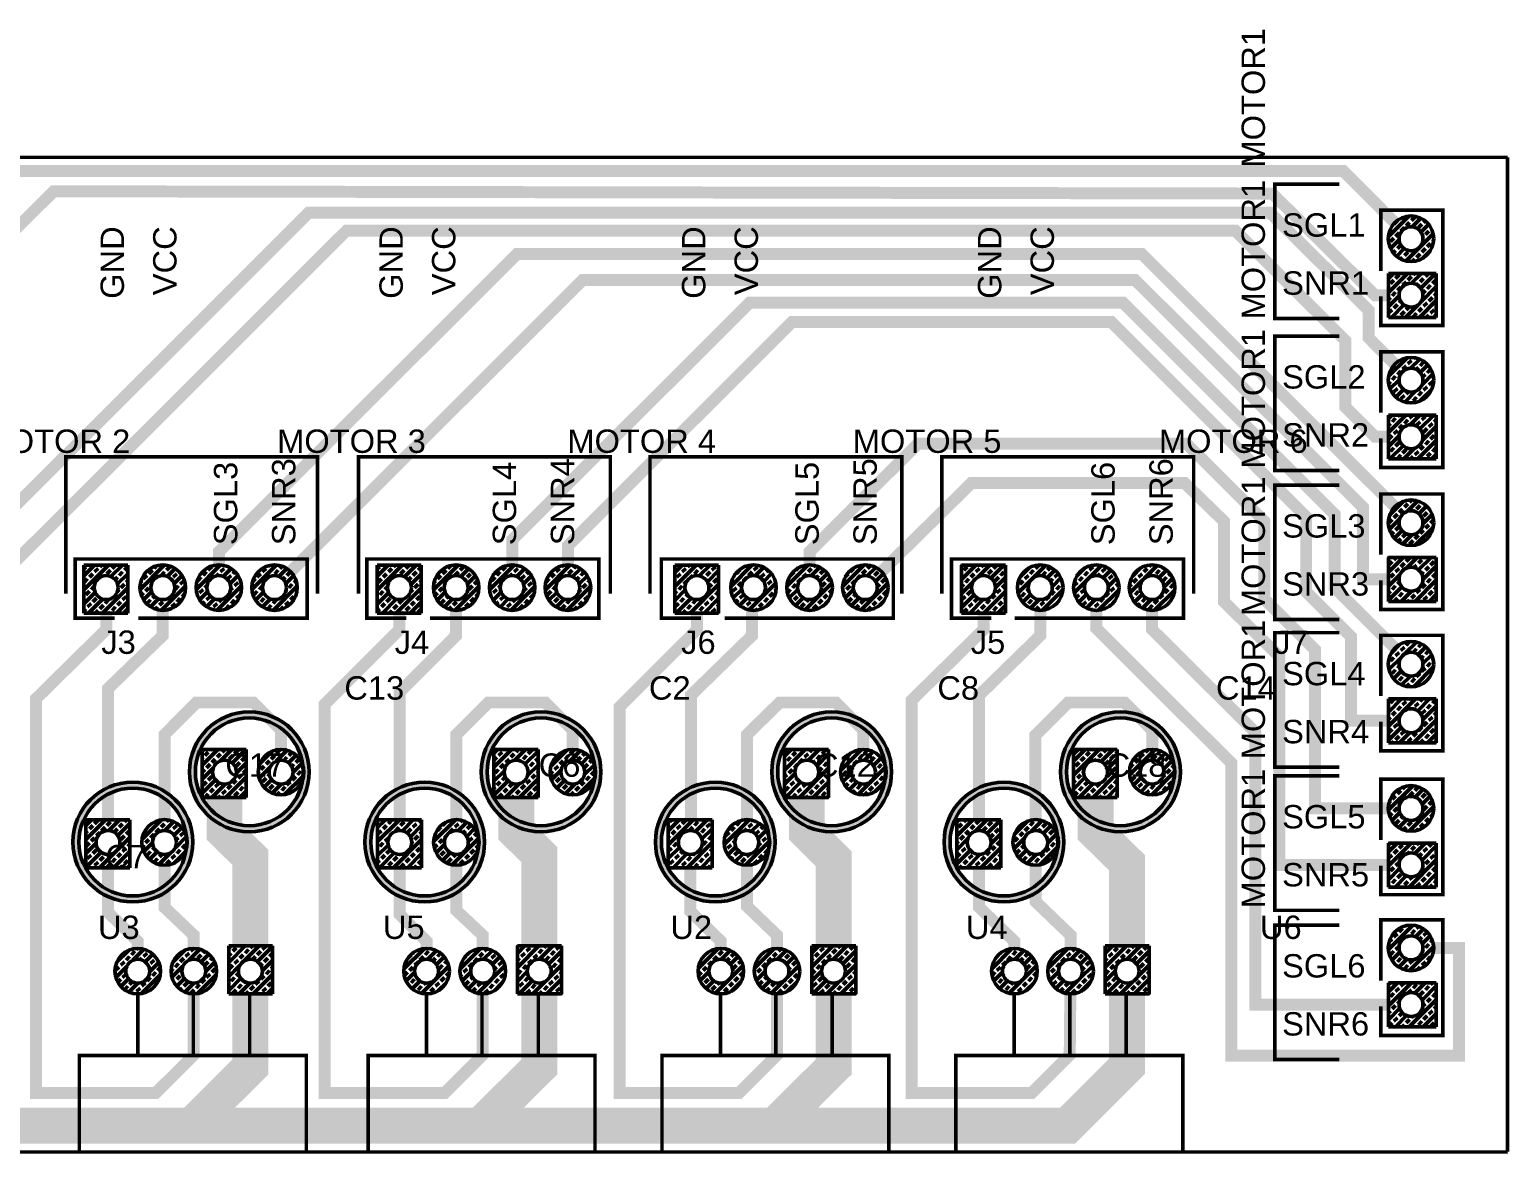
# Model space of a CAD drawing. Header units: millimetres. Extents: x -300 to -110, y 44 to 138.
# Drawn here: x -233.2 to -109.9, y 44.1 to 138 of the extents above; entities that cross this region are included whole.
import ezdxf

# ---------------------------------------------------------------- set-up
doc = ezdxf.new("R2010")
doc.units = ezdxf.units.MM
doc.layers.get('0').update_dxf_attribs({"lineweight": 50})
doc.layers.add('componentes', color=8, linetype='Continuous', lineweight=50)
doc.layers.add('trilha', color=14, linetype='Continuous', lineweight=50)
doc.styles.add('Annotative', font='')
doc.styles.get('Annotative').set_extended_font_data('Arial')

msp = doc.modelspace()

# ---------------------------------------------------------------- hatches: boundary and pattern name
h = msp.add_hatch(color=8)
h.dxf.hatch_style = 1
h.paths.add_polyline_path([(-244.59, 75.98, 0.293853), (-241.67, 71.43), (-241.67, 71.99, -0.279985), (-244.09, 75.98, -0.573322), (-237.39, 79.91), (-238.29, 80.81, 0.493409)])
h.paths.add_polyline_path([(-238.29, 80.81), (-237.39, 79.91, -0.240342), (-235.12, 76.5, -0.072474), (-235.04, 75.96, -0.076675), (-235.13, 75.39, -0.519682), (-241.67, 71.99), (-241.67, 71.43, 0.545771), (-234.59, 75.98, 0.339218)])
h.paths.add_polyline_path([(-226.68, 74.11), (-226.68, 74.67, 0.293853), (-229.61, 70.12, 0.293853), (-226.68, 65.57), (-226.68, 66.12, -0.279985), (-229.11, 70.12, -0.279985)])
h.paths.add_polyline_path([(-221.96, 73.75), (-221.96, 74.36, 0.251589), (-226.68, 74.67), (-226.68, 74.11, -0.284359)])
h.paths.add_polyline_path([(-221.96, 74.36), (-221.96, 73.75, -0.209381), (-220.14, 70.64, -0.072474), (-220.06, 70.09, -0.076675), (-220.15, 69.52, -0.205025), (-221.96, 66.48), (-221.96, 65.88, 0.258664), (-219.61, 70.12, 0.258664)])
h.paths.add_polyline_path([(-226.68, 66.12), (-226.68, 65.57, 0.251589), (-221.96, 65.88), (-221.96, 66.48, -0.284359)])
h.paths.add_polyline_path([(-209.89, 75.98, 0.339218), (-213.59, 80.81), (-212.69, 79.91, -0.240342), (-210.42, 76.5, -0.072474), (-210.34, 75.96, -0.076675), (-210.43, 75.39, -0.519682), (-216.96, 71.99), (-216.96, 71.43, 0.545771)])
h.paths.add_polyline_path([(-219.39, 75.98, -0.573322), (-212.69, 79.91), (-213.59, 80.81, 0.493409), (-219.89, 75.98, 0.293853), (-216.96, 71.43), (-216.96, 71.99, -0.279985)])
h.paths.add_polyline_path([(-237.72, 66.68), (-233.26, 66.68), (-233.26, 71.31), (-237.72, 71.31)], flags=9)
h = msp.add_hatch(color=8)
h.dxf.hatch_style = 1
h.paths.add_polyline_path([(-202.33, 74.11), (-202.33, 74.67, 0.293853), (-205.25, 70.12, 0.293853), (-202.33, 65.57), (-202.33, 66.12, -0.279985), (-204.75, 70.12, -0.279985)])
h.paths.add_polyline_path([(-202.33, 74.67), (-202.33, 74.11, -0.284359), (-197.61, 73.75), (-197.61, 74.36, 0.251589)])
h.paths.add_polyline_path([(-197.61, 65.88), (-197.61, 66.48, -0.284359), (-202.33, 66.12), (-202.33, 65.57, 0.251589)])
h.paths.add_polyline_path([(-195.25, 70.12, 0.258664), (-197.61, 74.36), (-197.61, 73.75, -0.209381), (-195.78, 70.64, -0.072474), (-195.71, 70.09, -0.076675), (-195.79, 69.52, -0.205025), (-197.61, 66.48), (-197.61, 65.88, 0.258664)])
h.paths.add_polyline_path([(-185.54, 75.98, 0.339218), (-189.24, 80.81), (-188.33, 79.91, -0.240342), (-186.07, 76.5, -0.072474), (-185.99, 75.96, -0.076675), (-186.08, 75.39, -0.519682), (-192.61, 71.99), (-192.61, 71.43, 0.545771)])
h.paths.add_polyline_path([(-188.33, 79.91), (-189.24, 80.81, 0.493409), (-195.54, 75.98, 0.293853), (-192.61, 71.43), (-192.61, 71.99, -0.279985), (-195.04, 75.98, -0.573322)])
h.paths.add_polyline_path([(-178.03, 74.13), (-178.03, 74.69, 0.296604), (-181, 70.12, 0.293853), (-178.08, 65.57), (-178.08, 66.12, -0.279985), (-180.5, 70.12, -0.283095)])
h.paths.add_polyline_path([(-178.03, 74.69), (-178.03, 74.13, -0.281247), (-173.36, 73.75), (-173.36, 74.36, 0.2489)])
h.paths.add_polyline_path([(-173.36, 74.36), (-173.36, 73.75, -0.209381), (-171.53, 70.64, -0.072474), (-171.46, 70.09, -0.076675), (-171.54, 69.52, -0.205025), (-173.36, 66.48), (-173.36, 65.88, 0.258664), (-171, 70.12, 0.258664)])
h.paths.add_polyline_path([(-173.36, 65.88), (-173.36, 66.48, -0.284359), (-178.08, 66.12), (-178.08, 65.57, 0.251589)])
h.paths.add_polyline_path([(-170.79, 75.98, -0.573322), (-164.08, 79.91), (-164.99, 80.81, 0.493409), (-171.29, 75.98, 0.293853), (-168.36, 71.43), (-168.36, 71.99, -0.279985)])
h.paths.add_polyline_path([(-161.29, 75.98, 0.339218), (-164.99, 80.81), (-164.08, 79.91, -0.240342), (-161.82, 76.5, -0.072474), (-161.74, 75.96, -0.076675), (-161.83, 75.39, -0.519682), (-168.36, 71.99), (-168.36, 71.43, 0.545771)])
h.paths.add_polyline_path([(-153.98, 74.11), (-153.98, 74.67, 0.293853), (-156.91, 70.12, 0.293853), (-153.98, 65.57), (-153.98, 66.12, -0.279985), (-156.41, 70.12, -0.279985)])
h.paths.add_polyline_path([(-153.98, 74.67), (-153.98, 74.11, -0.283254), (-149.28, 73.77), (-149.28, 74.37, 0.250503)])
h.paths.add_polyline_path([(-149.28, 74.37), (-149.28, 73.77, -0.210449), (-147.44, 70.64, -0.072474), (-147.36, 70.09, -0.076675), (-147.45, 69.52, -0.205025), (-149.26, 66.48), (-149.26, 65.88, 0.258664), (-146.91, 70.12, 0.259755)])
h.paths.add_polyline_path([(-149.26, 65.88), (-149.26, 66.48, -0.284359), (-153.98, 66.12), (-153.98, 65.57, 0.251589)])
h.paths.add_polyline_path([(-139.99, 79.91), (-140.89, 80.81, 0.493409), (-147.19, 75.98, 0.293853), (-144.26, 71.43), (-144.26, 71.99, -0.279985), (-146.69, 75.98, -0.573322)])
h.paths.add_polyline_path([(-140.89, 80.81), (-139.99, 79.91, -0.240342), (-137.72, 76.5, -0.072474), (-137.64, 75.96, -0.076675), (-137.73, 75.39, -0.519682), (-144.26, 71.99), (-144.26, 71.43, 0.545771), (-137.19, 75.98, 0.339218)])
at = {"layer": 'componentes'}
h = msp.add_hatch(dxfattribs=at)
h.set_pattern_fill('ANSI33', color=256, scale=0.13)
h.paths.add_polyline_path([(-116.04, 120.49, 1), (-119.84, 120.49, 1)])
h.paths.add_polyline_path([(-118.94, 120.49, -1), (-116.94, 120.49, -1)], flags=16)
h.paths.add_polyline_path([(-119.83, 113.91), (-115.83, 113.91), (-115.83, 117.58), (-119.83, 117.58)])
h.paths.add_polyline_path([(-116.94, 115.77, -1), (-118.94, 115.77, -1)], flags=16)
h = msp.add_hatch(dxfattribs=at)
h.set_pattern_fill('ANSI33', color=256, scale=0.13)
h.paths.add_polyline_path([(-116.04, 108.68, 1), (-119.84, 108.68, 1)])
h.paths.add_polyline_path([(-118.94, 108.68, -1), (-116.94, 108.68, -1)], flags=16)
h.paths.add_polyline_path([(-119.83, 102.1), (-115.83, 102.1), (-115.83, 105.77), (-119.83, 105.77)])
h.paths.add_polyline_path([(-116.94, 103.96, -1), (-118.94, 103.96, -1)], flags=16)
h = msp.add_hatch(dxfattribs=at)
h.set_pattern_fill('ANSI33', color=256, scale=0.13)
h.paths.add_polyline_path([(-116.04, 96.78, 1), (-119.84, 96.78, 1)])
h.paths.add_polyline_path([(-118.94, 96.78, -1), (-116.94, 96.78, -1)], flags=16)
h.paths.add_polyline_path([(-119.83, 90.2), (-115.83, 90.2), (-115.83, 93.88), (-119.83, 93.88)])
h.paths.add_polyline_path([(-116.94, 92.06, -1), (-118.94, 92.06, -1)], flags=16)
h = msp.add_hatch(dxfattribs=at)
h.set_pattern_fill('ANSI33', color=256, scale=0.13)
h.paths.add_polyline_path([(-225.02, 89.24), (-225.02, 93.24), (-228.69, 93.24), (-228.69, 89.24)])
h.paths.add_polyline_path([(-227.83, 91.36, -1), (-225.83, 91.36, -1)], flags=16)
h.paths.add_polyline_path([(-224.01, 91.36, 1), (-220.21, 91.36, 1)])
h.paths.add_polyline_path([(-223.11, 91.36, -1), (-221.11, 91.36, -1)], flags=16)
h.paths.add_polyline_path([(-219.33, 91.36, 1), (-215.53, 91.36, 1)])
h.paths.add_polyline_path([(-218.43, 91.36, -1), (-216.43, 91.36, -1)], flags=16)
h = msp.add_hatch(dxfattribs=at)
h.set_pattern_fill('ANSI33', color=256, scale=0.13)
h.paths.add_polyline_path([(-210.88, 91.36, 1), (-214.68, 91.36, 1)])
h.paths.add_polyline_path([(-211.78, 91.36, -1), (-213.78, 91.36, -1)], flags=16)
h = msp.add_hatch(dxfattribs=at)
h.set_pattern_fill('ANSI33', color=256, scale=0.13)
h.paths.add_polyline_path([(-200.54, 89.24), (-200.54, 93.24), (-204.21, 93.24), (-204.21, 89.24)])
h.paths.add_polyline_path([(-203.36, 91.36, -1), (-201.36, 91.36, -1)], flags=16)
h.paths.add_polyline_path([(-199.53, 91.36, 1), (-195.73, 91.36, 1)])
h.paths.add_polyline_path([(-198.63, 91.36, -1), (-196.63, 91.36, -1)], flags=16)
h.paths.add_polyline_path([(-194.85, 91.36, 1), (-191.05, 91.36, 1)])
h.paths.add_polyline_path([(-193.95, 91.36, -1), (-191.95, 91.36, -1)], flags=16)
h = msp.add_hatch(dxfattribs=at)
h.set_pattern_fill('ANSI33', color=256, scale=0.13)
h.paths.add_polyline_path([(-186.4, 91.36, 1), (-190.2, 91.36, 1)])
h.paths.add_polyline_path([(-187.3, 91.36, -1), (-189.3, 91.36, -1)], flags=16)
h = msp.add_hatch(dxfattribs=at)
h.set_pattern_fill('ANSI33', color=256, scale=0.13)
h.paths.add_polyline_path([(-175.72, 89.24), (-175.72, 93.24), (-179.39, 93.24), (-179.39, 89.24)])
h.paths.add_polyline_path([(-178.53, 91.36, -1), (-176.53, 91.36, -1)], flags=16)
h.paths.add_polyline_path([(-174.71, 91.36, 1), (-170.91, 91.36, 1)])
h.paths.add_polyline_path([(-173.81, 91.36, -1), (-171.81, 91.36, -1)], flags=16)
h.paths.add_polyline_path([(-170.03, 91.36, 1), (-166.23, 91.36, 1)])
h.paths.add_polyline_path([(-169.13, 91.36, -1), (-167.13, 91.36, -1)], flags=16)
h = msp.add_hatch(dxfattribs=at)
h.set_pattern_fill('ANSI33', color=256, scale=0.13)
h.paths.add_polyline_path([(-161.58, 91.36, 1), (-165.38, 91.36, 1)])
h.paths.add_polyline_path([(-162.48, 91.36, -1), (-164.48, 91.36, -1)], flags=16)
h = msp.add_hatch(dxfattribs=at)
h.set_pattern_fill('ANSI33', color=256, scale=0.13)
h.paths.add_polyline_path([(-151.79, 89.24), (-151.79, 93.24), (-155.46, 93.24), (-155.46, 89.24)])
h.paths.add_polyline_path([(-154.61, 91.36, -1), (-152.61, 91.36, -1)], flags=16)
h.paths.add_polyline_path([(-150.78, 91.36, 1), (-146.98, 91.36, 1)])
h.paths.add_polyline_path([(-149.88, 91.36, -1), (-147.88, 91.36, -1)], flags=16)
h.paths.add_polyline_path([(-146.1, 91.36, 1), (-142.3, 91.36, 1)])
h.paths.add_polyline_path([(-145.2, 91.36, -1), (-143.2, 91.36, -1)], flags=16)
h = msp.add_hatch(dxfattribs=at)
h.set_pattern_fill('ANSI33', color=256, scale=0.13)
h.paths.add_polyline_path([(-137.65, 91.36, 1), (-141.45, 91.36, 1)])
h.paths.add_polyline_path([(-138.55, 91.36, -1), (-140.55, 91.36, -1)], flags=16)
h = msp.add_hatch(dxfattribs=at)
h.set_pattern_fill('ANSI33', color=256, scale=0.13)
h.paths.add_polyline_path([(-116.04, 84.97, 1), (-119.84, 84.97, 1)])
h.paths.add_polyline_path([(-118.94, 84.97, -1), (-116.94, 84.97, -1)], flags=16)
h.paths.add_polyline_path([(-119.83, 78.4), (-115.83, 78.4), (-115.83, 82.07), (-119.83, 82.07)])
h.paths.add_polyline_path([(-116.94, 80.25, -1), (-118.94, 80.25, -1)], flags=16)
h = msp.add_hatch(dxfattribs=at)
h.set_pattern_fill('ANSI33', color=256, scale=0.13)
h.paths.add_polyline_path([(-214.14, 75.96, 1), (-210.34, 75.96, 1)])
h.paths.add_polyline_path([(-211.24, 75.96, -1), (-213.24, 75.96, -1)], flags=16)
h.paths.add_polyline_path([(-218.82, 77.84), (-218.82, 73.84), (-215.15, 73.84), (-215.15, 77.84)])
h.paths.add_polyline_path([(-215.96, 75.96, -1), (-217.96, 75.96, -1)], flags=16)
h = msp.add_hatch(dxfattribs=at)
h.set_pattern_fill('ANSI33', color=256, scale=0.13)
h.paths.add_polyline_path([(-189.79, 75.96, 1), (-185.99, 75.96, 1)])
h.paths.add_polyline_path([(-186.89, 75.96, -1), (-188.89, 75.96, -1)], flags=16)
h.paths.add_polyline_path([(-194.47, 77.84), (-194.47, 73.84), (-190.79, 73.84), (-190.79, 77.84)])
h.paths.add_polyline_path([(-191.61, 75.96, -1), (-193.61, 75.96, -1)], flags=16)
h = msp.add_hatch(dxfattribs=at)
h.set_pattern_fill('ANSI33', color=256, scale=0.13)
h.paths.add_polyline_path([(-165.54, 75.96, 1), (-161.74, 75.96, 1)])
h.paths.add_polyline_path([(-162.64, 75.96, -1), (-164.64, 75.96, -1)], flags=16)
h.paths.add_polyline_path([(-170.22, 77.84), (-170.22, 73.84), (-166.54, 73.84), (-166.54, 77.84)])
h.paths.add_polyline_path([(-167.36, 75.96, -1), (-169.36, 75.96, -1)], flags=16)
h = msp.add_hatch(dxfattribs=at)
h.set_pattern_fill('ANSI33', color=256, scale=0.13)
h.paths.add_polyline_path([(-141.44, 75.96, 1), (-137.64, 75.96, 1)])
h.paths.add_polyline_path([(-138.54, 75.96, -1), (-140.54, 75.96, -1)], flags=16)
h.paths.add_polyline_path([(-146.12, 77.84), (-146.12, 73.84), (-142.45, 73.84), (-142.45, 77.84)])
h.paths.add_polyline_path([(-143.26, 75.96, -1), (-145.26, 75.96, -1)], flags=16)
h = msp.add_hatch(dxfattribs=at)
h.set_pattern_fill('ANSI33', color=256, scale=0.13)
h.paths.add_polyline_path([(-116.04, 72.93, 1), (-119.84, 72.93, 1)])
h.paths.add_polyline_path([(-118.94, 72.93, -1), (-116.94, 72.93, -1)], flags=16)
h.paths.add_polyline_path([(-119.83, 66.36), (-115.83, 66.36), (-115.83, 70.03), (-119.83, 70.03)])
h.paths.add_polyline_path([(-116.94, 68.21, -1), (-118.94, 68.21, -1)], flags=16)
h = msp.add_hatch(dxfattribs=at)
h.set_pattern_fill('ANSI33', color=256, scale=0.13)
h.paths.add_polyline_path([(-223.86, 70.09, 1), (-220.06, 70.09, 1)])
h.paths.add_polyline_path([(-220.96, 70.09, -1), (-222.96, 70.09, -1)], flags=16)
h.paths.add_polyline_path([(-228.54, 71.98), (-228.54, 67.98), (-224.87, 67.98), (-224.87, 71.98)])
h.paths.add_polyline_path([(-225.68, 70.09, -1), (-227.68, 70.09, -1)], flags=16)
h = msp.add_hatch(dxfattribs=at)
h.set_pattern_fill('ANSI33', color=256, scale=0.13)
h.paths.add_polyline_path([(-199.51, 70.09, 1), (-195.71, 70.09, 1)])
h.paths.add_polyline_path([(-196.61, 70.09, -1), (-198.61, 70.09, -1)], flags=16)
h.paths.add_polyline_path([(-204.18, 71.98), (-204.18, 67.98), (-200.51, 67.98), (-200.51, 71.98)])
h.paths.add_polyline_path([(-201.33, 70.09, -1), (-203.33, 70.09, -1)], flags=16)
h = msp.add_hatch(dxfattribs=at)
h.set_pattern_fill('ANSI33', color=256, scale=0.13)
h.paths.add_polyline_path([(-175.26, 70.09, 1), (-171.46, 70.09, 1)])
h.paths.add_polyline_path([(-172.36, 70.09, -1), (-174.36, 70.09, -1)], flags=16)
h.paths.add_polyline_path([(-179.93, 71.98), (-179.93, 67.98), (-176.26, 67.98), (-176.26, 71.98)])
h.paths.add_polyline_path([(-177.08, 70.09, -1), (-179.08, 70.09, -1)], flags=16)
h = msp.add_hatch(dxfattribs=at)
h.set_pattern_fill('ANSI33', color=256, scale=0.13)
h.paths.add_polyline_path([(-151.16, 70.09, 1), (-147.36, 70.09, 1)])
h.paths.add_polyline_path([(-148.26, 70.09, -1), (-150.26, 70.09, -1)], flags=16)
h.paths.add_polyline_path([(-155.84, 71.98), (-155.84, 67.98), (-152.17, 67.98), (-152.17, 71.98)])
h.paths.add_polyline_path([(-152.98, 70.09, -1), (-154.98, 70.09, -1)], flags=16)
h = msp.add_hatch(dxfattribs=at)
h.set_pattern_fill('ANSI33', color=256, scale=0.13)
h.paths.add_polyline_path([(-116.04, 61.28, 1), (-119.84, 61.28, 1)])
h.paths.add_polyline_path([(-118.94, 61.28, -1), (-116.94, 61.28, -1)], flags=16)
h.paths.add_polyline_path([(-119.83, 54.7), (-115.83, 54.7), (-115.83, 58.37), (-119.83, 58.37)])
h.paths.add_polyline_path([(-116.94, 56.55, -1), (-118.94, 56.55, -1)], flags=16)
h = msp.add_hatch(dxfattribs=at)
h.set_pattern_fill('ANSI33', color=256, scale=0.13)
h.paths.add_polyline_path([(-216.61, 61.45), (-216.61, 57.45), (-212.94, 57.45), (-212.94, 61.45)])
h.paths.add_polyline_path([(-213.8, 59.34, -1), (-215.8, 59.34, -1)], flags=16)
h.paths.add_polyline_path([(-217.62, 59.34, 1), (-221.42, 59.34, 1)])
h.paths.add_polyline_path([(-218.52, 59.34, -1), (-220.52, 59.34, -1)], flags=16)
h.paths.add_polyline_path([(-222.3, 59.34, 1), (-226.1, 59.34, 1)])
h.paths.add_polyline_path([(-223.2, 59.34, -1), (-225.2, 59.34, -1)], flags=16)
h = msp.add_hatch(dxfattribs=at)
h.set_pattern_fill('ANSI33', color=256, scale=0.13)
h.paths.add_polyline_path([(-192.51, 61.45), (-192.51, 57.45), (-188.83, 57.45), (-188.83, 61.45)])
h.paths.add_polyline_path([(-189.69, 59.34, -1), (-191.69, 59.34, -1)], flags=16)
h.paths.add_polyline_path([(-193.51, 59.34, 1), (-197.31, 59.34, 1)])
h.paths.add_polyline_path([(-194.41, 59.34, -1), (-196.41, 59.34, -1)], flags=16)
h.paths.add_polyline_path([(-198.19, 59.34, 1), (-201.99, 59.34, 1)])
h.paths.add_polyline_path([(-199.09, 59.34, -1), (-201.09, 59.34, -1)], flags=16)
h = msp.add_hatch(dxfattribs=at)
h.set_pattern_fill('ANSI33', color=256, scale=0.13)
h.paths.add_polyline_path([(-167.95, 61.45), (-167.95, 57.45), (-164.28, 57.45), (-164.28, 61.45)])
h.paths.add_polyline_path([(-165.13, 59.34, -1), (-167.13, 59.34, -1)], flags=16)
h.paths.add_polyline_path([(-168.95, 59.34, 1), (-172.75, 59.34, 1)])
h.paths.add_polyline_path([(-169.85, 59.34, -1), (-171.85, 59.34, -1)], flags=16)
h.paths.add_polyline_path([(-173.64, 59.34, 1), (-177.44, 59.34, 1)])
h.paths.add_polyline_path([(-174.54, 59.34, -1), (-176.54, 59.34, -1)], flags=16)
h = msp.add_hatch(dxfattribs=at)
h.set_pattern_fill('ANSI33', color=256, scale=0.13)
h.paths.add_polyline_path([(-143.45, 61.45), (-143.45, 57.45), (-139.78, 57.45), (-139.78, 61.45)])
h.paths.add_polyline_path([(-140.63, 59.34, -1), (-142.63, 59.34, -1)], flags=16)
h.paths.add_polyline_path([(-144.45, 59.34, 1), (-148.25, 59.34, 1)])
h.paths.add_polyline_path([(-145.35, 59.34, -1), (-147.35, 59.34, -1)], flags=16)
h.paths.add_polyline_path([(-149.14, 59.34, 1), (-152.94, 59.34, 1)])
h.paths.add_polyline_path([(-150.04, 59.34, -1), (-152.04, 59.34, -1)], flags=16)

# ---------------------------------------------------------------- linework, layer by layer
at = {"color": 8}
for centre, radius in [((-214.89, 75.98), 5), ((-214.89, 75.98), 4.5), ((-190.54, 75.98), 5), ((-190.54, 75.98), 4.5), ((-166.29, 75.98), 5), ((-166.29, 75.98), 4.5), ((-142.19, 75.98), 5), ((-142.19, 75.98), 4.5), ((-224.61, 70.12), 5), ((-224.61, 70.12), 4.5), ((-200.25, 70.12), 5), ((-200.25, 70.12), 4.5), ((-176, 70.12), 5), ((-176, 70.12), 4.5), ((-151.91, 70.12), 5), ((-151.91, 70.12), 4.5)]:
    msp.add_circle(centre, radius, dxfattribs=at)
at = {"layer": 'componentes'}
for p, q in [((-109.89, 127.26, 1), (-300.17, 127.31, 1)), ((-109.89, 127.26, 1), (-109.89, 44.29, 1)), ((-115.83, 117.58, 1), (-119.83, 117.58, 1)), ((-119.83, 117.58, 1), (-119.83, 113.91, 1)), ((-115.83, 113.91, 1), (-115.83, 117.58, 1)), ((-119.83, 113.91, 1), (-115.83, 113.91, 1)), ((-115.83, 105.77, 1), (-119.83, 105.77, 1)), ((-119.83, 105.77, 1), (-119.83, 102.1, 1)), ((-115.83, 102.1, 1), (-115.83, 105.77, 1)), ((-119.83, 102.1, 1), (-115.83, 102.1, 1)), ((-115.83, 93.88, 1), (-119.83, 93.88, 1)), ((-119.83, 93.88, 1), (-119.83, 90.2, 1)), ((-115.83, 90.2, 1), (-115.83, 93.88, 1)), ((-228.69, 93.24, 1), (-228.69, 89.24, 1)), ((-225.02, 93.24, 1), (-228.69, 93.24, 1)), ((-225.02, 89.24, 1), (-225.02, 93.24, 1)), ((-204.21, 93.24, 1), (-204.21, 89.24, 1)), ((-200.54, 93.24, 1), (-204.21, 93.24, 1)), ((-200.54, 89.24, 1), (-200.54, 93.24, 1)), ((-179.39, 93.24, 1), (-179.39, 89.24, 1)), ((-175.72, 93.24, 1), (-179.39, 93.24, 1)), ((-175.72, 89.24, 1), (-175.72, 93.24, 1)), ((-155.46, 93.24, 1), (-155.46, 89.24, 1)), ((-151.79, 93.24, 1), (-155.46, 93.24, 1)), ((-151.79, 89.24, 1), (-151.79, 93.24, 1)), ((-119.83, 90.2, 1), (-115.83, 90.2, 1)), ((-228.69, 89.24, 1), (-225.02, 89.24, 1)), ((-204.21, 89.24, 1), (-200.54, 89.24, 1)), ((-179.39, 89.24, 1), (-175.72, 89.24, 1)), ((-155.46, 89.24, 1), (-151.79, 89.24, 1)), ((-115.83, 82.07, 1), (-119.83, 82.07, 1)), ((-119.83, 82.07, 1), (-119.83, 78.4, 1)), ((-115.83, 78.4, 1), (-115.83, 82.07, 1)), ((-218.82, 77.84, 1), (-218.82, 73.84, 1)), ((-215.15, 77.84, 1), (-218.82, 77.84, 1)), ((-215.15, 73.84, 1), (-215.15, 77.84, 1)), ((-194.47, 77.84, 1), (-194.47, 73.84, 1)), ((-190.79, 77.84, 1), (-194.47, 77.84, 1)), ((-190.79, 73.84, 1), (-190.79, 77.84, 1)), ((-170.22, 77.84, 1), (-170.22, 73.84, 1)), ((-166.54, 77.84, 1), (-170.22, 77.84, 1)), ((-166.54, 73.84, 1), (-166.54, 77.84, 1)), ((-146.12, 77.84, 1), (-146.12, 73.84, 1)), ((-142.45, 77.84, 1), (-146.12, 77.84, 1)), ((-142.45, 73.84, 1), (-142.45, 77.84, 1)), ((-119.83, 78.4, 1), (-115.83, 78.4, 1)), ((-218.82, 73.84, 1), (-215.15, 73.84, 1)), ((-194.47, 73.84, 1), (-190.79, 73.84, 1)), ((-170.22, 73.84, 1), (-166.54, 73.84, 1)), ((-146.12, 73.84, 1), (-142.45, 73.84, 1)), ((-228.54, 71.98, 1), (-228.54, 67.98, 1)), ((-224.87, 71.98, 1), (-228.54, 71.98, 1)), ((-224.87, 67.98, 1), (-224.87, 71.98, 1)), ((-204.18, 71.98, 1), (-204.18, 67.98, 1)), ((-200.51, 71.98, 1), (-204.18, 71.98, 1)), ((-200.51, 67.98, 1), (-200.51, 71.98, 1)), ((-179.93, 71.98, 1), (-179.93, 67.98, 1)), ((-176.26, 71.98, 1), (-179.93, 71.98, 1)), ((-176.26, 67.98, 1), (-176.26, 71.98, 1)), ((-155.84, 71.98, 1), (-155.84, 67.98, 1)), ((-152.17, 71.98, 1), (-155.84, 71.98, 1)), ((-152.17, 67.98, 1), (-152.17, 71.98, 1)), ((-115.83, 70.03, 1), (-119.83, 70.03, 1)), ((-119.83, 70.03, 1), (-119.83, 66.36, 1)), ((-115.83, 66.36, 1), (-115.83, 70.03, 1)), ((-228.54, 67.98, 1), (-224.87, 67.98, 1)), ((-204.18, 67.98, 1), (-200.51, 67.98, 1)), ((-179.93, 67.98, 1), (-176.26, 67.98, 1)), ((-155.84, 67.98, 1), (-152.17, 67.98, 1)), ((-119.83, 66.36, 1), (-115.83, 66.36, 1)), ((-212.94, 61.45, 1), (-216.61, 61.45, 1)), ((-216.61, 61.45, 1), (-216.61, 57.45, 1)), ((-212.94, 57.45, 1), (-212.94, 61.45, 1)), ((-188.83, 61.45, 1), (-192.51, 61.45, 1)), ((-192.51, 61.45, 1), (-192.51, 57.45, 1)), ((-188.83, 57.45, 1), (-188.83, 61.45, 1)), ((-164.28, 61.45, 1), (-167.95, 61.45, 1)), ((-167.95, 61.45, 1), (-167.95, 57.45, 1)), ((-164.28, 57.45, 1), (-164.28, 61.45, 1)), ((-139.78, 61.45, 1), (-143.45, 61.45, 1)), ((-143.45, 61.45, 1), (-143.45, 57.45, 1)), ((-139.78, 57.45, 1), (-139.78, 61.45, 1)), ((-115.83, 58.37, 1), (-119.83, 58.37, 1)), ((-119.83, 58.37, 1), (-119.83, 54.7, 1)), ((-115.83, 54.7, 1), (-115.83, 58.37, 1)), ((-216.61, 57.45, 1), (-212.94, 57.45, 1)), ((-192.51, 57.45, 1), (-188.83, 57.45, 1)), ((-167.95, 57.45, 1), (-164.28, 57.45, 1)), ((-143.45, 57.45, 1), (-139.78, 57.45, 1)), ((-119.83, 54.7, 1), (-115.83, 54.7, 1)), ((-109.9, 44.23, 1), (-300.17, 44.28, 1))]:
    msp.add_line(p, q, dxfattribs=at)
at = {"layer": 'componentes', "const_width": 0.3}
for points in [[(-123.92, 113.82), (-129.3, 113.82), (-129.3, 125.04), (-123.92, 125.04)], [(-120.45, 117.8), (-120.45, 122.88), (-115.28, 122.88), (-115.28, 113.24), (-120.45, 113.24), (-120.45, 115.67)], [(-123.92, 101.14), (-129.3, 101.14), (-129.3, 112.36), (-123.92, 112.36)], [(-120.45, 105.97), (-120.45, 111.05), (-115.28, 111.05), (-115.28, 101.4), (-120.45, 101.4), (-120.45, 103.83)], [(-123.92, 88.69), (-129.3, 88.69), (-129.3, 99.92), (-123.92, 99.92)], [(-120.45, 94.11), (-120.45, 99.18), (-115.28, 99.18), (-115.28, 89.54), (-120.45, 89.54), (-120.45, 91.97)], [(-226.11, 88.8), (-229.42, 88.8), (-229.42, 93.75), (-210.06, 93.75), (-210.06, 88.8), (-224.15, 88.8)], [(-201.78, 88.8), (-205.09, 88.8), (-205.09, 93.75), (-185.72, 93.75), (-185.72, 88.8), (-199.82, 88.8)], [(-177.19, 88.8), (-180.5, 88.8), (-180.5, 93.75), (-161.14, 93.75), (-161.14, 88.8), (-175.23, 88.8)], [(-152.97, 88.8), (-156.28, 88.8), (-156.28, 93.75), (-136.92, 93.75), (-136.92, 88.8), (-151.01, 88.8)], [(-123.92, 76.37), (-129.3, 76.37), (-129.3, 87.6), (-123.92, 87.6)], [(-120.45, 82.3), (-120.45, 87.38), (-115.28, 87.38), (-115.28, 77.73), (-120.45, 77.73), (-120.45, 80.17)], [(-123.92, 64.42), (-129.3, 64.42), (-129.3, 75.64), (-123.92, 75.64)], [(-120.45, 70.3), (-120.45, 75.38), (-115.28, 75.38), (-115.28, 65.73), (-120.45, 65.73), (-120.45, 68.16)], [(-123.92, 51.97), (-129.3, 51.97), (-129.3, 63.19), (-123.92, 63.19)], [(-120.45, 58.54), (-120.45, 63.62), (-115.28, 63.62), (-115.28, 53.97), (-120.45, 53.97), (-120.45, 56.4)], [(-229.07, 44.28), (-229.07, 52.3), (-210.13, 52.3), (-210.13, 44.27)], [(-204.97, 44.28), (-204.97, 52.3), (-186.04, 52.3), (-186.04, 44.27)], [(-180.45, 44.28), (-180.45, 52.3), (-161.51, 52.3), (-161.51, 44.27)], [(-155.93, 44.28), (-155.93, 52.3), (-136.99, 52.3), (-136.99, 44.27)]]:
    msp.add_lwpolyline(points, dxfattribs=at)
at = {"layer": 'componentes', "const_width": 0.3, "elevation": 1}
for points in [[(-230.21, 90.85), (-230.21, 102.27), (-209.2, 102.27), (-209.2, 90.85)], [(-205.77, 90.85), (-205.77, 102.27), (-184.76, 102.27), (-184.76, 90.85)], [(-181.45, 90.85), (-181.45, 102.27), (-160.44, 102.27), (-160.44, 90.85)], [(-157.09, 90.85), (-157.09, 102.27), (-136.08, 102.27), (-136.08, 90.85)], [(-224.19, 57.44), (-224.19, 52.3)], [(-219.56, 57.44), (-219.56, 52.3)], [(-214.86, 57.45), (-214.86, 52.3)], [(-200.1, 57.44), (-200.1, 52.3)], [(-195.47, 57.44), (-195.47, 52.3)], [(-190.77, 57.45), (-190.77, 52.3)], [(-175.57, 57.44), (-175.57, 52.3)], [(-170.95, 57.44), (-170.95, 52.3)], [(-166.25, 57.45), (-166.25, 52.3)], [(-151.05, 57.44), (-151.05, 52.3)], [(-146.42, 57.44), (-146.42, 52.3)], [(-141.72, 57.45), (-141.72, 52.3)]]:
    msp.add_lwpolyline(points, dxfattribs=at)
at = {"layer": 'componentes'}
for centre, radius in [((-117.94, 120.49, 1), 1.9), ((-117.94, 120.49, 1), 1), ((-117.94, 115.77, 1), 1), ((-117.94, 108.68, 1), 1.9), ((-117.94, 108.68, 1), 1), ((-117.94, 103.96, 1), 1), ((-117.94, 96.78, 1), 1.9), ((-117.94, 96.78, 1), 1), ((-222.11, 91.36, 1), 1.9), ((-217.43, 91.36, 1), 1.9), ((-212.78, 91.36, 1), 1.9), ((-197.63, 91.36, 1), 1.9), ((-192.95, 91.36, 1), 1.9), ((-188.3, 91.36, 1), 1.9), ((-172.81, 91.36, 1), 1.9), ((-168.13, 91.36, 1), 1.9), ((-163.48, 91.36, 1), 1.9), ((-148.88, 91.36, 1), 1.9), ((-144.2, 91.36, 1), 1.9), ((-139.55, 91.36, 1), 1.9), ((-117.94, 92.06, 1), 1), ((-226.83, 91.36, 1), 1), ((-222.11, 91.36, 1), 1), ((-217.43, 91.36, 1), 1), ((-212.78, 91.36, 1), 1), ((-202.36, 91.36, 1), 1), ((-197.63, 91.36, 1), 1), ((-192.95, 91.36, 1), 1), ((-188.3, 91.36, 1), 1), ((-177.53, 91.36, 1), 1), ((-172.81, 91.36, 1), 1), ((-168.13, 91.36, 1), 1), ((-163.48, 91.36, 1), 1), ((-153.61, 91.36, 1), 1), ((-148.88, 91.36, 1), 1), ((-144.2, 91.36, 1), 1), ((-139.55, 91.36, 1), 1), ((-117.94, 84.97, 1), 1.9), ((-117.94, 84.97, 1), 1), ((-117.94, 80.25, 1), 1), ((-212.24, 75.96, 1), 1.9), ((-187.89, 75.96, 1), 1.9), ((-163.64, 75.96, 1), 1.9), ((-139.54, 75.96, 1), 1.9), ((-216.96, 75.96, 1), 1), ((-212.24, 75.96, 1), 1), ((-192.61, 75.96, 1), 1), ((-187.89, 75.96, 1), 1), ((-168.36, 75.96, 1), 1), ((-163.64, 75.96, 1), 1), ((-144.26, 75.96, 1), 1), ((-139.54, 75.96, 1), 1), ((-117.94, 72.93, 1), 1.9), ((-117.94, 72.93, 1), 1), ((-221.96, 70.09, 1), 1.9), ((-197.61, 70.09, 1), 1.9), ((-173.36, 70.09, 1), 1.9), ((-149.26, 70.09, 1), 1.9), ((-226.68, 70.09, 1), 1), ((-221.96, 70.09, 1), 1), ((-202.33, 70.09, 1), 1), ((-197.61, 70.09, 1), 1), ((-178.08, 70.09, 1), 1), ((-173.36, 70.09, 1), 1), ((-153.98, 70.09, 1), 1), ((-149.26, 70.09, 1), 1), ((-117.94, 68.21, 1), 1), ((-117.94, 61.28, 1), 1.9), ((-117.94, 61.28, 1), 1), ((-224.2, 59.34, 1), 1.9), ((-219.52, 59.34, 1), 1.9), ((-200.09, 59.34, 1), 1.9), ((-195.41, 59.34, 1), 1.9), ((-175.54, 59.34, 1), 1.9), ((-170.85, 59.34, 1), 1.9), ((-151.04, 59.34, 1), 1.9), ((-146.35, 59.34, 1), 1.9), ((-224.2, 59.34, 1), 1), ((-219.52, 59.34, 1), 1), ((-214.8, 59.34, 1), 1), ((-200.09, 59.34, 1), 1), ((-195.41, 59.34, 1), 1), ((-190.69, 59.34, 1), 1), ((-175.54, 59.34, 1), 1), ((-170.85, 59.34, 1), 1), ((-166.13, 59.34, 1), 1), ((-151.04, 59.34, 1), 1), ((-146.35, 59.34, 1), 1), ((-141.63, 59.34, 1), 1), ((-117.94, 56.55, 1), 1)]:
    msp.add_circle(centre, radius, dxfattribs=at)
at = {"layer": 'trilha'}
for points, const_width in [([(-119.29, 121.83), (-123.6, 126.15), (-234.19, 126.15), (-266, 94.36), (-266, 93.26)], 1), ([(-261.34, 93.26), (-261.34, 94.36), (-231.22, 124.45), (-129.52, 124.26), (-120.94, 115.77), (-119.83, 115.77)], 1), ([(-239.91, 92.7), (-209.94, 122.66), (-129.71, 122.66), (-121.48, 114.52), (-121.48, 112.22), (-119.29, 110.02)], 1), ([(-235.26, 92.7), (-206.77, 121.17), (-132.6, 121.17), (-123.42, 111.99), (-123.42, 106.43), (-120.94, 103.96), (-119.83, 103.96)], 1), ([(-119.29, 98.12), (-140.41, 119.22), (-192.54, 119.22), (-217.43, 94.36), (-217.43, 93.26)], 1), ([(-211.43, 92.7), (-187.07, 117.04), (-140.96, 117.04), (-121.94, 98.06), (-121.94, 92.06), (-119.83, 92.06)], 1), ([(-192.95, 93.26), (-192.95, 95.36), (-173.12, 115.16), (-141.99, 115.16), (-124.31, 97.49), (-124.31, 91.34), (-119.29, 86.32)], 1), ([(-119.83, 80.25), (-122.94, 80.25), (-122.94, 87.25), (-126.69, 91), (-126.69, 97.28), (-142.96, 113.54), (-169.59, 113.54), (-188.3, 94.86), (-188.3, 93.26)], 1), ([(-119.84, 72.93), (-125.94, 72.93), (-125.94, 86.18), (-130.19, 90.42), (-130.19, 96.92), (-132.73, 99.45), (-136.68, 103.38), (-159.09, 103.38), (-160.44, 102.03)], 1), ([(-160.44, 102.03), (-168.13, 94.36), (-168.13, 93.26)], 1), ([(-162.13, 92.69), (-154.63, 100.09), (-136.83, 100.09), (-133.54, 96.89), (-133.54, 90.19), (-128.94, 85.6), (-128.94, 68.21), (-119.83, 68.21)], 1), ([(-219.52, 57.44), (-219.52, 52.34), (-222.7, 49.16), (-232.7, 49.16), (-232.7, 82.07), (-226.83, 87.86), (-226.83, 89.24)], 1), ([(-222.11, 89.46), (-222.11, 87.36), (-226.68, 82.93), (-226.68, 71.98)], 1), ([(-197.63, 89.46), (-197.63, 87.36), (-202.33, 82.66), (-202.33, 71.98)], 1), ([(-170.85, 57.44), (-170.85, 52.34), (-174.04, 49.16), (-183.99, 49.18), (-183.99, 81.4), (-177.53, 87.86), (-177.53, 89.24)], 1), ([(-172.93, 89.46), (-172.93, 87.36), (-178.03, 82.38), (-178.03, 71.98)], 1), ([(-153.61, 89.24), (-153.61, 87.86), (-159.6, 81.97), (-159.6, 49.16), (-149.6, 49.16), (-146.42, 52.34), (-146.37, 57.44)], 1), ([(-148.88, 89.46), (-148.88, 87.36), (-153.98, 82.38), (-153.98, 71.98)], 1), ([(-116.04, 61.28), (-113.94, 61.28), (-113.94, 52.28), (-132.94, 52.28), (-132.94, 76.72), (-144.2, 87.95), (-144.2, 89.46)], 1), ([(-119.83, 56.55), (-130.94, 56.55), (-130.94, 79.29), (-139.55, 87.86), (-139.55, 89.46)], 1), ([(-212.24, 77.86), (-212.24, 79.46), (-214.55, 81.77), (-219.29, 81.77), (-221.96, 79.09), (-221.96, 71.99)], 1), ([(-187.89, 77.86), (-187.89, 79.46), (-190.2, 81.77), (-194.93, 81.77), (-197.61, 79.09), (-197.61, 71.99)], 1), ([(-163.64, 77.86), (-163.64, 79.46), (-165.95, 81.77), (-170.62, 81.77), (-173.36, 79.09), (-173.36, 71.99)], 1), ([(-139.54, 77.86), (-139.54, 79.46), (-141.85, 81.77), (-146.56, 81.77), (-149.3, 79.03), (-149.27, 71.99)], 1), ([(-216.96, 73.84), (-216.96, 70.96), (-214.8, 68.84), (-214.8, 61.45)], 3), ([(-190.69, 61.45), (-190.69, 69.08), (-192.61, 70.96), (-192.61, 73.84)], 3), ([(-166.13, 61.45), (-166.13, 68.73), (-168.36, 70.96), (-168.36, 73.84)], 3), ([(-141.63, 61.45), (-141.63, 68.38), (-144.26, 70.96), (-144.26, 73.84)], 3), ([(-224.2, 61.24), (-224.2, 61.84), (-226.68, 64.25), (-226.68, 67.98), (-226.68, 64.25)], 1), ([(-219.52, 61.24), (-219.52, 62.34), (-221.96, 64.66), (-221.96, 68.19)], 1), ([(-202.33, 67.98), (-202.33, 64.07), (-200.09, 61.84), (-200.09, 61.24)], 1), ([(-195.41, 61.24), (-195.41, 62.34), (-197.61, 64.41), (-197.61, 68.19)], 1), ([(-178.08, 67.98), (-178.08, 64.33), (-175.54, 61.84), (-175.54, 61.24)], 1), ([(-170.85, 61.24), (-170.85, 62.34), (-173.36, 64.76), (-173.36, 68.19)], 1), ([(-151.04, 61.24), (-151.04, 61.84), (-153.98, 64.67), (-153.98, 67.98)], 1), ([(-149.26, 68.19), (-149.26, 65.14), (-146.35, 62.34), (-146.35, 61.24)], 1), ([(-141.63, 57.45), (-141.63, 51.4), (-146.58, 46.45), (-294.14, 46.45), (-294.14, 56.38)], 3), ([(-214.8, 57.45), (-214.8, 51.34), (-219.71, 46.45)], 3), ([(-190.69, 57.45), (-190.69, 51.34), (-195.61, 46.45)], 3), ([(-166.13, 57.45), (-166.13, 51.34), (-171.06, 46.45)], 3)]:
    msp.add_lwpolyline(points, dxfattribs=dict(at, const_width=const_width))
at = {"layer": 'trilha', "const_width": 1, "elevation": 1}
msp.add_lwpolyline([(-202.36, 89.24), (-202.36, 87.86), (-208.59, 81.62), (-208.59, 49.16), (-198.59, 49.16), (-195.41, 52.34), (-195.41, 57.44)], dxfattribs=at)

# ---------------------------------------------------------------- texts
at = {"layer": 'componentes', "char_height": 1.95, "attachment_point": 1, "rotation": 90, "style": 'Annotative'}
for s, insert, width in [('\\pxsm1.33,qc;MOTOR1\\P\\psm1.3,qr;', (-132.08, 112.67, 2), 39.1729), ('\\pxsm1.33,qc;MOTOR1\\P\\psm1.3,qr;', (-132.08, 99.99, 2), 39.1729), ('\\pxsm1.35,qr;GND\\P\\psm1.33;VCC\\P\\psm1.3;', (-227.3, 92.74, 1), 28.7843), ('\\pxsm1.35,qr;GND\\P\\psm1.33;VCC\\P\\psm1.3;', (-204.03, 92.74, 1), 28.7843), ('\\pxsm1.35,qr;GND\\P\\psm1.33;VCC\\P\\psm1.3;', (-178.78, 92.74, 1), 28.7843), ('\\pxsm1.35,qr;GND\\P\\psm1.33;VCC\\P\\psm1.3;', (-154.08, 92.74, 1), 28.7843), ('\\pxsm1.33,qc;MOTOR1\\P\\psm1.3,qr;', (-132.08, 87.54, 2), 39.1729), ('\\pxsm1.49,ql;SGL3\\PSNR3\\P\\psm1.3,qr;', (-217.84, 94.9, 1), 28.7843), ('\\pxsm1.49,ql;SGL4\\PSNR4\\P\\psm1.3,qr;', (-194.57, 94.9, 1), 28.7843), ('\\pxsm1.49,ql;SGL5\\PSNR5\\P\\psm1.3,qr;', (-169.32, 94.9, 1), 28.7843), ('\\pxsm1.49,ql;SGL6\\PSNR6\\P\\psm1.3,qr;', (-144.62, 94.9, 1), 28.7843), ('\\pxsm1.33,qc;MOTOR1\\P\\psm1.3,qr;', (-132.08, 75.22, 2), 39.1729), ('\\pxsm1.33,qc;MOTOR1\\P\\psm1.3,qr;', (-132.08, 63.27, 2), 39.1729), ('\\pxsm1.33,qc;MOTOR1\\P\\psm1.3,qr;', (-132.08, 50.82, 2), 39.1729)]:
    msp.add_mtext(s, dxfattribs=dict(at, insert=insert, width=width))
at = {"layer": 'componentes', "char_height": 1.95, "attachment_point": 1, "style": 'Annotative'}
for s, insert, width in [('\\pxsm1.49,ql;SGL1\\PSNR1\\P\\psm1.3,qr;', (-128.7, 122.61, 1), 28.7843), ('\\pxsm1.49,ql;SGL2\\PSNR2\\P\\psm1.3,qr;', (-128.7, 109.93, 1), 28.7843), ('\\pxsm1.33,qc;MOTOR 2\\P\\psm1.3,qr;', (-249.78, 104.56, 2), 37.5034), ('\\pxsm1.33,qc;MOTOR 3\\P\\psm1.3,qr;', (-225.6, 104.56, 2), 38.4785), ('\\pxsm1.33,qc;MOTOR 4\\P\\psm1.3,qr;', (-201.51, 104.56, 2), 38.7385), ('\\pxsm1.33,qc;MOTOR 5\\P\\psm1.3,qr;', (-177.53, 104.56, 2), 38.4135), ('\\pxsm1.33,qc;MOTOR 6\\P\\psm1.3,qr;', (-152.36, 104.56, 2), 39.1729), ('\\pxsm1.49,ql;SGL3\\PSNR3\\P\\psm1.3,qr;', (-128.7, 97.49, 1), 28.7843), ('\\pxsm1.33,qc;J3\\P\\psm1.3,qr;', (-240.19, 87.78, 1), 28.7843), ('\\pxsm1.33,qc;J4\\P\\psm1.3,qr;', (-215.71, 87.78, 1), 28.7843), ('\\pxsm1.33,qc;J6\\P\\psm1.3,qr;', (-191.8, 87.78, 1), 28.7843), ('\\pxsm1.33,qc;J5\\P\\psm1.3,qr;', (-167.63, 87.78, 1), 28.7843), ('\\pxsm1.33,qc;J7\\P\\psm1.3,qr;', (-142.32, 87.78, 1), 28.7843), ('\\pxsm1.49,ql;SGL4\\PSNR4\\P\\psm1.3,qr;', (-128.7, 85.16, 1), 28.7843), ('\\pxsm1.33,qc;C13\\P\\psm1.3,qr;', (-218.85, 83.96, 1), 28.7843), ('\\pxsm1.33,qc;C2\\P\\psm1.3,qr;', (-194.19, 83.96, 1), 28.7843), ('\\pxsm1.33,qc;C8\\P\\psm1.3,qr;', (-170.12, 83.96, 1), 28.7843), ('\\pxsm1.33,qc;C14\\P\\psm1.3,qr;', (-146.11, 83.96, 1), 28.7843), ('\\pxsm1.33,qc;C17\\P\\psm1.3,qr;', (-228.78, 77.52, 1), 28.7843), ('\\pxsm1.33,qc;C6\\P\\psm1.3,qr;', (-203.39, 77.52, 1), 28.7843), ('\\pxsm1.33,qc;C12\\P\\psm1.3,qr;', (-179.58, 77.52, 1), 28.7843), ('\\pxsm1.33,qc;C18\\P\\psm1.3,qr;', (-155.24, 77.52, 1), 28.7843), ('\\pxsm1.49,ql;SGL5\\PSNR5\\P\\psm1.3,qr;', (-128.7, 73.21, 1), 28.7843), ('\\pxsm1.33,qc;C7\\P\\psm1.3,qr;', (-239.55, 69.88, 1), 28.7843), ('\\pxsm1.33,qc;U3\\P\\psm1.3,qr;', (-240.17, 63.98, 1), 28.7843), ('\\pxsm1.33,qc;U5\\P\\psm1.3,qr;', (-216.39, 63.98, 1), 28.7843), ('\\pxsm1.33,qc;U2\\P\\psm1.3,qr;', (-192.4, 63.98, 1), 28.7843), ('\\pxsm1.33,qc;U4\\P\\psm1.3,qr;', (-167.74, 63.98, 1), 28.7843), ('\\pxsm1.33,qc;U6\\P\\psm1.3,qr;', (-143.2, 63.98, 1), 28.7843), ('\\pxsm1.49,ql;SGL6\\PSNR6\\P\\psm1.3,qr;', (-128.7, 60.76, 1), 28.7843)]:
    msp.add_mtext(s, dxfattribs=dict(at, insert=insert, width=width))

doc.saveas('drawing.dxf')
